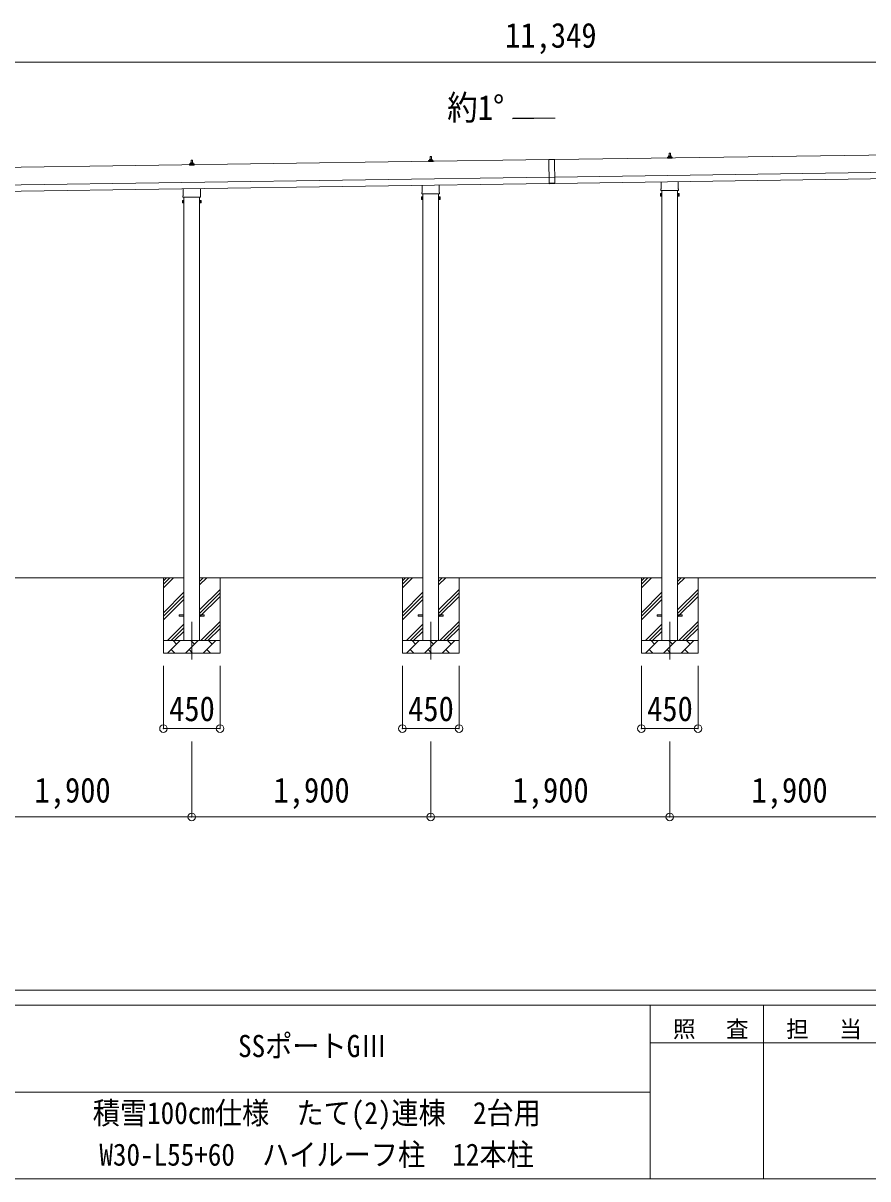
# Model space of a CAD drawing. Units: millimetres at full size, sheet at 1:60. Extents: x -16864 to 16864, y -11640 to 11640.
# Drawn here: x 416 to 7132, y -11640 to -2455 of the extents above; entities that cross this region are included whole.
import ezdxf
from ezdxf.enums import TextEntityAlignment as Align

# ---------------------------------------------------------------- set-up
doc = ezdxf.new("R2010")
doc.units = ezdxf.units.MM
doc.header["$LTSCALE"] = 60
doc.header["$PDMODE"] = 32
doc.header["$PDSIZE"] = 60
doc.linetypes.add('CHAIN1', pattern=[8, 5, -1, 1, -1])
for name, color, linetype, lineweight in [('0-1_Defpoints', 7, 'CHAIN1', 9), ('0-2_TEXT1', 4, 'Continuous', 9), ('0-3_SHAPE', 7, 'Continuous', 9), ('0-7_PARTS2', 7, 'Continuous', 9), ('0-8_TABLE1', 6, 'Continuous', 9), ('F-0', 7, 'Continuous', 9)]:
    doc.layers.add(name, color=color, linetype=linetype, lineweight=lineweight)
doc.styles.add('ＭＳ ゴシック', font='')
doc.styles.get('ＭＳ ゴシック').set_extended_font_data('MS Gothic')

msp = doc.modelspace()

# ---------------------------------------------------------------- linework, layer by layer
at = {"layer": '0-1_Defpoints'}
for p, q in [((1756.7, -7212.64), (1756.7, -7561.64)), ((3656.7, -7212.64), (3656.7, -7561.64)), ((5556.7, -7212.64), (5556.7, -7561.64))]:
    msp.add_line(p, q, dxfattribs=at)
at = {"layer": '0-2_TEXT1'}
for p, q in [((4644.6, -3211.81), (4308.6, -3216.61)), ((10247.38, -3459.22), (4641.76, -3539.3)), ((5551, -3513.38), (5551.73, -3489.86)), ((5552.73, -3488.88), (5561.28, -3488.88)), ((5562.28, -3489.86), (5563, -3513.38)), ((4596.76, -3539.95), (-1033.7, -3620.38)), ((1738.75, -3583.17), (1738.75, -3575.45)), ((1739.14, -3574.67), (1774.87, -3574.67)), ((1739.52, -3574.48), (1746.24, -3572.85)), ((1746.62, -3572.67), (1767.39, -3572.67)), ((1747, -3571.88), (1747, -3567.67)), ((1748, -3567.67), (1766, -3567.67)), ((1751, -3567.67), (1751.73, -3544.14)), ((1752.73, -3543.17), (1761.28, -3543.17)), ((1762.28, -3544.14), (1763, -3567.67)), ((1767, -3571.88), (1767, -3567.67)), ((1774.49, -3574.48), (1767.77, -3572.85)), ((1775.25, -3583.17), (1775.25, -3575.45)), ((3638.75, -3556.03), (3638.75, -3548.31)), ((3675.25, -3556.03), (3638.75, -3556.03)), ((3639.14, -3547.53), (3674.87, -3547.53)), ((3639.52, -3547.34), (3646.24, -3545.71)), ((3646.62, -3545.53), (3667.39, -3545.53)), ((3647, -3544.74), (3647, -3540.53)), ((3648, -3540.53), (3666, -3540.53)), ((3651, -3540.53), (3651.73, -3517)), ((3652.73, -3516.03), (3661.28, -3516.03)), ((3662.28, -3517), (3663, -3540.53)), ((3667, -3544.74), (3667, -3540.53)), ((3674.49, -3547.34), (3667.77, -3545.71)), ((3675.25, -3556.03), (3675.25, -3548.31)), ((4596.75, -3538.95), (4641.75, -3538.3)), ((4596.75, -3538.95), (4599.5, -3731.43)), ((4641.76, -3539.3), (4596.76, -3539.95)), ((4641.75, -3538.3), (4644.5, -3730.79)), ((5538.75, -3528.88), (5538.75, -3521.17)), ((5575.25, -3528.88), (5538.75, -3528.88)), ((5539.14, -3520.38), (5574.87, -3520.38)), ((5539.52, -3520.2), (5546.24, -3518.57)), ((5546.62, -3518.38), (5567.39, -3518.38)), ((5547, -3517.6), (5547, -3513.38)), ((5548, -3513.38), (5566, -3513.38)), ((5567, -3517.6), (5567, -3513.38)), ((5574.49, -3520.2), (5567.77, -3518.57)), ((5575.25, -3528.88), (5575.25, -3521.17)), ((1775.25, -3583.17), (1738.75, -3583.17)), ((4643.76, -3679.29), (10249.38, -3599.21)), ((4644.47, -3729.29), (10250.09, -3649.21)), ((-1031.7, -3760.37), (4598.76, -3679.93)), ((-1030.99, -3810.36), (4599.48, -3729.93)), ((3588.4, -3800.01), (3588.4, -3744.37)), ((3725, -3742.42), (3725, -3800.01)), ((4643.77, -3680.29), (4598.78, -3680.93)), ((4644.42, -3725.79), (4599.43, -3726.43)), ((4644.5, -3730.79), (4599.5, -3731.43)), ((5488.4, -3772.87), (5488.4, -3717.23)), ((5625, -3715.28), (5625, -3772.87)), ((1686.7, -3835.93), (1686.7, -3830.43)), ((1688.4, -3827.15), (1688.4, -3771.51)), ((1824.63, -3839.43), (1688.76, -3839.43)), ((1694.2, -3839.43), (1694.2, -7362.64)), ((1819.2, -7362.64), (1819.2, -3839.43)), ((1825, -3769.56), (1825, -3827.15)), ((1826.7, -3830.43), (1826.7, -3835.93)), ((3582.7, -3838.28), (3583.46, -3836.97)), ((3582.7, -3838.28), (3582.7, -3855.28)), ((3582.7, -3855.28), (3583.46, -3856.6)), ((3589.7, -3841.88), (3583.46, -3841.88)), ((3589.7, -3851.69), (3583.46, -3851.69)), ((3589.7, -3856.6), (3583.46, -3856.6)), ((3586.7, -3808.78), (3586.7, -3803.28)), ((3724.63, -3812.28), (3588.76, -3812.28)), ((3592.2, -3855.98), (3589.7, -3855.98)), ((3594.2, -3812.28), (3594.2, -7362.64)), ((3719.2, -7362.64), (3719.2, -3812.28)), ((3721.2, -3855.98), (3723.7, -3855.98)), ((3723.7, -3841.88), (3729.94, -3841.88)), ((3723.7, -3851.69), (3729.94, -3851.69)), ((3723.7, -3856.6), (3729.94, -3856.6)), ((3726.7, -3803.28), (3726.7, -3808.78)), ((3730.7, -3838.28), (3729.94, -3836.97)), ((3730.7, -3855.28), (3729.94, -3856.6)), ((3730.7, -3838.28), (3730.7, -3855.28)), ((5482.7, -3811.14), (5483.46, -3809.83)), ((5482.7, -3811.14), (5482.7, -3828.14)), ((5482.7, -3828.14), (5483.46, -3829.46)), ((5489.7, -3814.73), (5483.46, -3814.73)), ((5489.7, -3824.55), (5483.46, -3824.55)), ((5489.7, -3829.46), (5483.46, -3829.46)), ((5486.7, -3781.64), (5486.7, -3776.14)), ((5624.63, -3785.14), (5488.76, -3785.14)), ((5492.2, -3828.84), (5489.7, -3828.84)), ((5494.2, -3785.14), (5494.2, -7362.64)), ((5619.2, -7362.64), (5619.2, -3785.14)), ((5621.2, -3828.84), (5623.7, -3828.84)), ((5623.7, -3814.73), (5629.94, -3814.73)), ((5623.7, -3824.55), (5629.94, -3824.55)), ((5623.7, -3829.46), (5629.94, -3829.46)), ((5626.7, -3776.14), (5626.7, -3781.64)), ((5630.7, -3811.14), (5629.94, -3809.83)), ((5630.7, -3828.14), (5629.94, -3829.46)), ((5630.7, -3811.14), (5630.7, -3828.14)), ((1682.7, -3865.43), (1683.46, -3864.11)), ((1682.7, -3865.43), (1682.7, -3882.43)), ((1682.7, -3882.43), (1683.46, -3883.74)), ((1689.7, -3869.02), (1683.46, -3869.02)), ((1689.7, -3878.84), (1683.46, -3878.84)), ((1689.7, -3883.74), (1683.46, -3883.74)), ((1692.2, -3883.13), (1689.7, -3883.13)), ((1821.2, -3883.13), (1823.7, -3883.13)), ((1823.7, -3869.02), (1829.94, -3869.02)), ((1823.7, -3878.84), (1829.94, -3878.84)), ((1823.7, -3883.74), (1829.94, -3883.74)), ((1830.7, -3865.43), (1829.94, -3864.11)), ((1830.7, -3882.43), (1829.94, -3883.74)), ((1830.7, -3865.43), (1830.7, -3882.43)), ((1656.7, -7158.14), (1694.2, -7158.14)), ((1656.7, -7167.14), (1656.7, -7158.14)), ((1656.7, -7158.14), (1694.2, -7158.14)), ((1656.7, -7167.14), (1656.7, -7158.14)), ((1819.2, -7158.14), (1856.7, -7158.14)), ((1819.2, -7158.14), (1856.7, -7158.14)), ((1856.7, -7167.14), (1856.7, -7158.14)), ((1856.7, -7167.14), (1856.7, -7158.14)), ((3556.7, -7158.14), (3594.2, -7158.14)), ((3556.7, -7167.14), (3556.7, -7158.14)), ((3556.7, -7158.14), (3594.2, -7158.14)), ((3556.7, -7167.14), (3556.7, -7158.14)), ((3719.2, -7158.14), (3756.7, -7158.14)), ((3719.2, -7158.14), (3756.7, -7158.14)), ((3756.7, -7167.14), (3756.7, -7158.14)), ((3756.7, -7167.14), (3756.7, -7158.14)), ((5456.7, -7158.14), (5494.2, -7158.14)), ((5456.7, -7167.14), (5456.7, -7158.14)), ((5456.7, -7158.14), (5494.2, -7158.14)), ((5456.7, -7167.14), (5456.7, -7158.14)), ((5619.2, -7158.14), (5656.7, -7158.14)), ((5619.2, -7158.14), (5656.7, -7158.14)), ((5656.7, -7167.14), (5656.7, -7158.14)), ((5656.7, -7167.14), (5656.7, -7158.14)), ((1656.7, -7167.14), (1694.2, -7167.14)), ((1656.7, -7167.14), (1694.2, -7167.14)), ((1819.2, -7167.14), (1856.7, -7167.14)), ((1819.2, -7167.14), (1856.7, -7167.14)), ((3556.7, -7167.14), (3594.2, -7167.14)), ((3556.7, -7167.14), (3594.2, -7167.14)), ((3719.2, -7167.14), (3756.7, -7167.14)), ((3719.2, -7167.14), (3756.7, -7167.14)), ((5456.7, -7167.14), (5494.2, -7167.14)), ((5456.7, -7167.14), (5494.2, -7167.14)), ((5619.2, -7167.14), (5656.7, -7167.14)), ((5619.2, -7167.14), (5656.7, -7167.14))]:
    msp.add_line(p, q, dxfattribs=at)
for points in [[(3589.7, -3856.6), (3589.7, -3836.97), (3583.46, -3836.97)], [(3589.7, -3855.98), (3589.7, -3837.58), (3592.2, -3837.58)], [(3723.7, -3855.98), (3723.7, -3837.58), (3721.2, -3837.58)], [(3723.7, -3856.6), (3723.7, -3836.97), (3729.94, -3836.97)], [(5489.7, -3829.46), (5489.7, -3809.83), (5483.46, -3809.83)], [(5489.7, -3828.84), (5489.7, -3810.44), (5492.2, -3810.44)], [(5623.7, -3828.84), (5623.7, -3810.44), (5621.2, -3810.44)], [(5623.7, -3829.46), (5623.7, -3809.83), (5629.94, -3809.83)], [(1689.7, -3883.74), (1689.7, -3864.11), (1683.46, -3864.11)], [(1689.7, -3883.13), (1689.7, -3864.73), (1692.2, -3864.73)], [(1823.7, -3883.13), (1823.7, -3864.73), (1821.2, -3864.73)], [(1823.7, -3883.74), (1823.7, -3864.11), (1829.94, -3864.11)]]:
    msp.add_lwpolyline(points, dxfattribs=at)
for points in [[(3592.2, -3857.28), (3592.2, -3836.28), (3594.2, -3836.28), (3594.2, -3857.28)], [(3721.2, -3857.28), (3721.2, -3836.28), (3719.2, -3836.28), (3719.2, -3857.28)], [(5492.2, -3830.14), (5492.2, -3809.14), (5494.2, -3809.14), (5494.2, -3830.14)], [(5621.2, -3830.14), (5621.2, -3809.14), (5619.2, -3809.14), (5619.2, -3830.14)], [(1692.2, -3884.43), (1692.2, -3863.43), (1694.2, -3863.43), (1694.2, -3884.43)], [(1821.2, -3884.43), (1821.2, -3863.43), (1819.2, -3863.43), (1819.2, -3884.43)]]:
    msp.add_lwpolyline(points, close=True, dxfattribs=at)
for centre, radius, start, end in [((5552.73, -3489.88), 1, 90, 178.60509), ((5561.28, -3489.88), 1, 1.39491, 90), ((1739.75, -3575.45), 1, 103.62699, 180), ((1746, -3571.88), 1, 283.62699, 0), ((1751.09, -3568.3), 4.13, 90, 171.17633), ((1748, -3568.67), 1, 90, 180), ((1752.73, -3544.17), 1, 90, 178.60509), ((1760.34, -3567.67), 4.83, 133.60282, 180), ((1753.67, -3567.67), 4.83, 0, 46.39718), ((1761.28, -3544.17), 1, 1.39491, 90), ((1762.92, -3568.3), 4.13, 8.82367, 90), ((1766, -3568.67), 1, 0, 90), ((1768, -3571.88), 1, 180, 256.37301), ((1774.25, -3575.45), 1, 0, 76.37301), ((3639.75, -3548.31), 1, 103.62699, 180), ((3646, -3544.74), 1, 283.62699, 0), ((3651.09, -3541.16), 4.13, 90, 171.17633), ((3648, -3541.53), 1, 90, 180), ((3652.73, -3517.03), 1, 90, 178.60509), ((3660.34, -3540.53), 4.83, 133.60282, 180), ((3653.67, -3540.53), 4.83, 0, 46.39718), ((3661.28, -3517.03), 1, 1.39491, 90), ((3662.92, -3541.16), 4.13, 8.82367, 90), ((3666, -3541.53), 1, 0, 90), ((3668, -3544.74), 1, 180, 256.37301), ((3674.25, -3548.31), 1, 0, 76.37301), ((5539.75, -3521.17), 1, 103.62699, 180), ((5546, -3517.6), 1, 283.62699, 0), ((5551.09, -3514.02), 4.13, 90, 171.17633), ((5548, -3514.38), 1, 90, 180), ((5560.34, -3513.38), 4.83, 133.60282, 180), ((5553.67, -3513.38), 4.83, 0, 46.39718), ((5562.92, -3514.02), 4.13, 8.82367, 90), ((5566, -3514.38), 1, 0, 90), ((5568, -3517.6), 1, 180, 256.37301), ((5574.25, -3521.17), 1, 0, 76.37301), ((1690.7, -3830.43), 4, 125.09963, 180), ((1690.7, -3835.93), 4, 180, 194.47751), ((1690.7, -3835.93), 4, 194.47751, 241.04498), ((1822.7, -3835.93), 4, 298.95502, 345.52249), ((1822.7, -3830.43), 4, 0, 54.90037), ((1822.7, -3835.93), 4, 345.52249, 0), ((3587.04, -3839.42), 4.34, 145.61575, 214.38425), ((3598.94, -3846.78), 16.24, 162.41205, 197.58795), ((3587.04, -3854.15), 4.34, 145.61575, 214.38425), ((3590.7, -3803.28), 4, 125.09963, 180), ((3590.7, -3808.78), 4, 180, 194.47751), ((3590.7, -3808.78), 4, 194.47751, 241.04498), ((3722.7, -3808.78), 4, 298.95502, 345.52249), ((3722.7, -3803.28), 4, 0, 54.90037), ((3722.7, -3808.78), 4, 345.52249, 0), ((3726.35, -3839.42), 4.34, 325.61575, 34.38425), ((3714.46, -3846.78), 16.24, 342.41205, 17.58795), ((3726.35, -3854.15), 4.34, 325.61575, 34.38425), ((5487.04, -3812.28), 4.34, 145.61575, 214.38425), ((5487.04, -3827), 4.34, 145.61575, 214.38425), ((5498.94, -3819.64), 16.24, 162.41205, 197.58795), ((5490.7, -3776.14), 4, 125.09963, 180), ((5490.7, -3781.64), 4, 180, 194.47751), ((5490.7, -3781.64), 4, 194.47751, 241.04498), ((5622.7, -3781.64), 4, 298.95502, 345.52249), ((5622.7, -3776.14), 4, 0, 54.90037), ((5622.7, -3781.64), 4, 345.52249, 0), ((5626.35, -3812.28), 4.34, 325.61575, 34.38425), ((5614.46, -3819.64), 16.24, 342.41205, 17.58795), ((5626.35, -3827), 4.34, 325.61575, 34.38425), ((1687.04, -3866.57), 4.34, 145.61575, 214.38425), ((1687.04, -3881.29), 4.34, 145.61575, 214.38425), ((1698.94, -3873.93), 16.24, 162.41205, 197.58795), ((1826.35, -3866.57), 4.34, 325.61575, 34.38425), ((1814.46, -3873.93), 16.24, 342.41205, 17.58795), ((1826.35, -3881.29), 4.34, 325.61575, 34.38425)]:
    msp.add_arc(centre, radius, start, end, dxfattribs=at)
at = {"layer": '0-3_SHAPE'}
for p, q in [((1694.2, -6862.64), (-80.8, -6862.64)), ((1531.7, -6862.64), (1531.7, -7462.64)), ((1531.7, -6886.12), (1555.18, -6862.64)), ((1531.7, -6914.41), (1583.46, -6862.64)), ((1531.7, -6942.69), (1611.75, -6862.64)), ((3594.2, -6862.64), (1819.2, -6862.64)), ((1819.2, -6891.47), (1848.02, -6862.64)), ((1819.2, -6919.75), (1876.31, -6862.64)), ((1981.7, -6862.64), (1981.7, -7462.64)), ((3431.7, -6862.64), (3431.7, -7462.64)), ((3431.7, -6886.12), (3455.18, -6862.64)), ((3431.7, -6914.41), (3483.46, -6862.64)), ((3431.7, -6942.69), (3511.75, -6862.64)), ((5494.2, -6862.64), (3719.2, -6862.64)), ((3719.2, -6891.47), (3748.02, -6862.64)), ((3719.2, -6919.75), (3776.31, -6862.64)), ((3881.7, -6862.64), (3881.7, -7462.64)), ((5331.7, -6862.64), (5331.7, -7462.64)), ((5331.7, -6886.12), (5355.18, -6862.64)), ((5331.7, -6914.41), (5383.46, -6862.64)), ((5331.7, -6942.69), (5411.75, -6862.64)), ((7394.2, -6862.64), (5619.2, -6862.64)), ((5619.2, -6891.47), (5648.02, -6862.64)), ((5619.2, -6919.75), (5676.31, -6862.64)), ((5781.7, -6862.64), (5781.7, -7462.64)), ((1531.7, -7140.68), (1694.2, -6978.18)), ((1819.2, -7117.74), (1981.7, -6955.24)), ((3431.7, -7140.68), (3594.2, -6978.18)), ((3719.2, -7117.74), (3881.7, -6955.24)), ((5331.7, -7140.68), (5494.2, -6978.18)), ((5619.2, -7117.74), (5781.7, -6955.24)), ((1531.7, -7168.97), (1694.2, -7006.47)), ((1531.7, -7197.25), (1694.2, -7034.75)), ((1819.2, -7146.02), (1981.7, -6983.52)), ((1819.2, -7174.31), (1981.7, -7011.81)), ((3431.7, -7168.97), (3594.2, -7006.47)), ((3431.7, -7197.25), (3594.2, -7034.75)), ((3719.2, -7146.02), (3881.7, -6983.52)), ((3719.2, -7174.31), (3881.7, -7011.81)), ((5331.7, -7168.97), (5494.2, -7006.47)), ((5331.7, -7197.25), (5494.2, -7034.75)), ((5619.2, -7146.02), (5781.7, -6983.52)), ((5619.2, -7174.31), (5781.7, -7011.81)), ((1564.3, -7362.64), (1694.2, -7232.74)), ((1828.85, -7362.64), (1981.7, -7209.8)), ((1857.14, -7362.64), (1981.7, -7238.08)), ((3464.3, -7362.64), (3594.2, -7232.74)), ((3728.85, -7362.64), (3881.7, -7209.8)), ((3757.14, -7362.64), (3881.7, -7238.08)), ((5364.3, -7362.64), (5494.2, -7232.74)), ((5628.85, -7362.64), (5781.7, -7209.8)), ((5657.14, -7362.64), (5781.7, -7238.08)), ((1592.58, -7362.64), (1694.2, -7261.02)), ((1620.86, -7362.64), (1694.2, -7289.31)), ((1885.42, -7362.64), (1981.7, -7266.37)), ((3492.58, -7362.64), (3594.2, -7261.02)), ((3520.86, -7362.64), (3594.2, -7289.31)), ((3785.42, -7362.64), (3881.7, -7266.37)), ((5392.58, -7362.64), (5494.2, -7261.02)), ((5420.86, -7362.64), (5494.2, -7289.31)), ((5685.42, -7362.64), (5781.7, -7266.37)), ((1531.7, -7362.64), (1981.7, -7362.64)), ((1565.27, -7462.64), (1665.27, -7362.64)), ((1593.83, -7434.09), (1622.38, -7462.64)), ((1636.72, -7391.2), (1608.17, -7362.64)), ((1706.7, -7462.64), (1806.7, -7362.64)), ((1735.25, -7434.09), (1763.8, -7462.64)), ((1778.14, -7391.2), (1749.59, -7362.64)), ((1848.12, -7462.64), (1948.12, -7362.64)), ((1876.67, -7434.09), (1905.22, -7462.64)), ((1919.56, -7391.2), (1891.01, -7362.64)), ((3431.7, -7362.64), (3881.7, -7362.64)), ((3465.27, -7462.64), (3565.27, -7362.64)), ((3493.83, -7434.09), (3522.38, -7462.64)), ((3536.72, -7391.2), (3508.17, -7362.64)), ((3606.7, -7462.64), (3706.7, -7362.64)), ((3635.25, -7434.09), (3663.8, -7462.64)), ((3678.14, -7391.2), (3649.59, -7362.64)), ((3748.12, -7462.64), (3848.12, -7362.64)), ((3776.67, -7434.09), (3805.22, -7462.64)), ((3819.56, -7391.2), (3791.01, -7362.64)), ((5331.7, -7362.64), (5781.7, -7362.64)), ((5365.27, -7462.64), (5465.27, -7362.64)), ((5393.83, -7434.09), (5422.38, -7462.64)), ((5436.72, -7391.2), (5408.17, -7362.64)), ((5506.7, -7462.64), (5606.7, -7362.64)), ((5535.25, -7434.09), (5563.8, -7462.64)), ((5578.14, -7391.2), (5549.59, -7362.64)), ((5648.12, -7462.64), (5748.12, -7362.64)), ((5676.67, -7434.09), (5705.22, -7462.64)), ((5719.56, -7391.2), (5691.01, -7362.64)), ((1981.7, -7462.64), (1531.7, -7462.64)), ((3881.7, -7462.64), (3431.7, -7462.64)), ((5781.7, -7462.64), (5331.7, -7462.64))]:
    msp.add_line(p, q, dxfattribs=at)
at = {"layer": '0-7_PARTS2', "color": 4}
for p, q in [((4308.6, -3216.61), (4308.6, -3211.81)), ((4308.6, -3211.81), (4644.6, -3211.81))]:
    msp.add_line(p, q, dxfattribs=at)
at = {"layer": '0-8_TABLE1'}
for p, q in [((10282.7, -2765), (-1066.3, -2765)), ((1531.7, -8061.64), (1531.7, -7561.64)), ((1981.7, -8061.64), (1981.7, -7561.64)), ((3431.7, -8061.64), (3431.7, -7561.64)), ((3881.7, -8061.64), (3881.7, -7561.64)), ((5331.7, -8061.64), (5331.7, -7561.64)), ((5781.7, -8061.64), (5781.7, -7561.64)), ((1531.7, -8061.64), (1981.7, -8061.64)), ((3431.7, -8061.64), (3881.7, -8061.64)), ((5331.7, -8061.64), (5781.7, -8061.64)), ((1756.7, -8763.64), (1756.7, -8163.64)), ((3656.7, -8763.64), (3656.7, -8163.64)), ((5556.7, -8763.64), (5556.7, -8163.64)), ((1756.7, -8763.64), (-143.3, -8763.64)), ((3656.7, -8763.64), (1756.7, -8763.64)), ((5556.7, -8763.64), (3656.7, -8763.64)), ((7456.7, -8763.64), (5556.7, -8763.64))]:
    msp.add_line(p, q, dxfattribs=at)
for p in [(1531.7, -8061.64), (1981.7, -8061.64), (3431.7, -8061.64), (3881.7, -8061.64), (5331.7, -8061.64), (5781.7, -8061.64), (1756.7, -8763.64), (3656.7, -8763.64), (5556.7, -8763.64)]:
    msp.add_point(p, dxfattribs=at)
at = {"layer": 'F-0', "color": 5, "lineweight": 5}
for p, q in [((-16864.12, -10140), (16015.88, -10140)), ((-16864.12, -10260), (10682.37, -10260)), ((5402.37, -10260), (5402.37, -11640)), ((6302.37, -10260), (6302.37, -11640)), ((5402.37, -10560), (9002.37, -10560)), ((-6897.63, -10950), (5402.37, -10950)), ((-16864.12, -11640), (16015.88, -11640))]:
    msp.add_line(p, q, dxfattribs=at)

# ---------------------------------------------------------------- texts
at = {"layer": '0-7_PARTS2', "style": 'ＭＳ ゴシック', "width": 0.9}
msp.add_text('約1°', height=197.9, dxfattribs=at).set_placement((3787.52, -3284.37), align=Align.BOTTOM_LEFT)
at = {"layer": '0-8_TABLE1', "color": 7, "style": 'ＭＳ ゴシック', "width": 0.9}
for s, p in [('11,349', (4248.2, -2710)), ('450', (1576.7, -8061.64)), ('450', (3476.7, -8061.64)), ('450', (5376.7, -8061.64)), ('1,900', (506.7, -8708.64)), ('1,900', (2406.7, -8708.64)), ('1,900', (4306.7, -8708.64)), ('1,900', (6206.7, -8708.64))]:
    msp.add_text(s, height=197.9, dxfattribs=at).set_placement(p, align=Align.BOTTOM_LEFT)
at = {"layer": 'F-0', "style": 'ＭＳ ゴシック', "width": 0.9}
for s, p in [('SSポートGⅢ', (2124.87, -10725)), ('積雪100cm仕様\u3000たて(2)連棟\u30002台用', (969.87, -11256.91)), ('W30-L55+60\u3000ハイルーフ柱\u300012本柱', (1022.37, -11587.74))]:
    msp.add_text(s, height=176, dxfattribs=at).set_placement(p, align=Align.BOTTOM_LEFT)
at = {"layer": 'F-0', "char_height": 132, "attachment_point": 7, "style": 'ＭＳ ゴシック'}
for s, insert in [('\\T1.17;照\u3000査', (5582.37, -10530)), ('\\T1.17;担\u3000当', (6482.37, -10530))]:
    msp.add_mtext(s, dxfattribs=dict(at, insert=insert))

doc.saveas('drawing.dxf')
